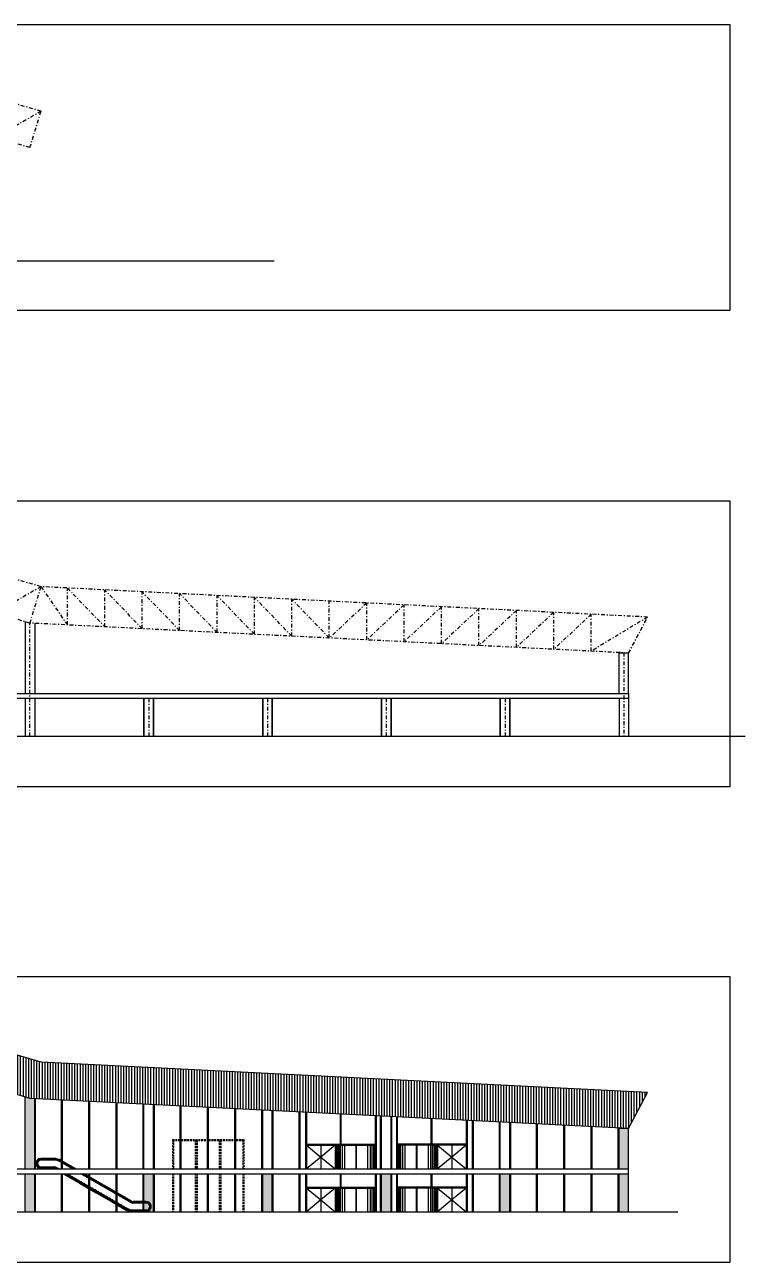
# Model space of a CAD drawing. Header units: millimetres. Extents: x -1 to 12300, y -1929 to 2470.
# Drawn here: x 7273.3 to 7349.2, y -1837.5 to -1707.3 of the extents above; entities that cross this region are included whole.
import ezdxf

# ---------------------------------------------------------------- set-up
doc = ezdxf.new("R2010")
doc.units = ezdxf.units.MM
doc.linetypes.add('DASHDOTBERNUZ', pattern=[0.8, 0.4, -0.2, 0, -0.2])
doc.linetypes.add('HIDDENBERNUZ', pattern=[0.3, 0.2, -0.1])
for name, color, linetype in [('01C', 250, 'Continuous'), ('01E', 250, 'DASHDOTBERNUZ'), ('05C', 1, 'Continuous'), ('_alçat', 7, 'Continuous')]:
    doc.layers.add(name, color=color, linetype=linetype)
doc.layers.add('viewport', color=241, linetype='Continuous', plot=False)

msp = doc.modelspace()

# ---------------------------------------------------------------- hatches: boundary and pattern name
at = {"layer": '_alçat'}
h = msp.add_hatch(dxfattribs=at)
h.set_pattern_fill('ANSI31', color=256, scale=0.09, angle=45)
h.paths.add_polyline_path([(7236.39, -1814.655), (7236.39, -1810.655, -0.0741552), (7275.057, -1816.421), (7338.89, -1819.613), (7336.89, -1823.397), (7273.89, -1820.247, 0.0741552)])
h = msp.add_hatch(color=256, dxfattribs=at)
h.dxf.hatch_style = 1
h.paths.add_polyline_path([(7274.39, -1820.272), (7273.89, -1820.247, 0.0010162), (7273.39, -1820.096), (7273.39, -1827.655), (7274.39, -1827.655)])
h = msp.add_hatch(color=256, dxfattribs=at)
h.dxf.hatch_style = 1
h.paths.add_polyline_path([(7335.89, -1823.397), (7336.89, -1823.397), (7336.89, -1827.655), (7335.89, -1827.655)])
h.paths.add_polyline_path([(7336.89, -1832.155), (7335.89, -1832.155), (7335.89, -1828.155), (7336.89, -1828.155)])
h = msp.add_hatch(color=256, dxfattribs=at)
h.dxf.hatch_style = 1
h.paths.add_polyline_path([(7273.39, -1828.155), (7274.39, -1828.155), (7274.39, -1832.155), (7273.39, -1832.155)])
h = msp.add_hatch(color=256, dxfattribs=at)
h.dxf.hatch_style = 1
h.paths.add_polyline_path([(7285.89, -1828.155), (7286.89, -1828.155), (7286.89, -1832.155), (7285.89, -1832.155)])
h = msp.add_hatch(color=256, dxfattribs=at)
h.dxf.hatch_style = 1
h.paths.add_polyline_path([(7298.39, -1828.155), (7299.39, -1828.155), (7299.39, -1832.155), (7298.39, -1832.155)])
h = msp.add_hatch(color=256, dxfattribs=at)
h.dxf.hatch_style = 1
h.paths.add_polyline_path([(7310.89, -1828.155), (7311.89, -1828.155), (7311.89, -1832.155), (7310.89, -1832.155)])
h = msp.add_hatch(color=256, dxfattribs=at)
h.dxf.hatch_style = 1
h.paths.add_polyline_path([(7324.39, -1832.155), (7323.39, -1832.155), (7323.39, -1828.155), (7324.39, -1828.155)])

# ---------------------------------------------------------------- linework, layer by layer
at = {"layer": '01C'}
for p, q in [((7273.39, -1770.096), (7273.39, -1777.655)), ((7274.39, -1770.272), (7274.39, -1777.655)), ((7335.89, -1777.655), (7335.89, -1773.397)), ((7336.89, -1773.397), (7335.89, -1773.397)), ((7336.89, -1777.655), (7336.89, -1773.397)), ((7273.39, -1778.155), (7273.39, -1782.155)), ((7274.39, -1778.155), (7274.39, -1782.155)), ((7285.89, -1778.155), (7285.89, -1782.155)), ((7286.89, -1778.155), (7286.89, -1782.155)), ((7298.39, -1778.155), (7298.39, -1782.155)), ((7299.39, -1778.155), (7299.39, -1782.155)), ((7310.89, -1778.155), (7310.89, -1782.155)), ((7311.89, -1778.155), (7311.89, -1782.155)), ((7323.39, -1778.155), (7323.39, -1782.155)), ((7324.39, -1778.155), (7324.39, -1782.155)), ((7335.89, -1778.155), (7335.89, -1782.155)), ((7336.89, -1778.155), (7336.89, -1782.155))]:
    msp.add_line(p, q, dxfattribs=at)
at = {"layer": '01E'}
for p, q in [((7275.057, -1716.421), (7270.235, -1719.191)), ((7273.89, -1720.247), (7275.057, -1716.421)), ((7275.057, -1766.421), (7270.235, -1769.191)), ((7273.89, -1770.247), (7275.057, -1766.421)), ((7338.89, -1769.613), (7275.057, -1766.421)), ((7275.057, -1766.421), (7277.828, -1770.444)), ((7277.828, -1770.444), (7277.828, -1766.56)), ((7277.828, -1766.56), (7281.765, -1770.641)), ((7281.765, -1770.641), (7281.765, -1766.756)), ((7285.703, -1770.838), (7281.765, -1766.756)), ((7285.703, -1770.838), (7285.703, -1766.953)), ((7289.64, -1771.034), (7285.703, -1766.953)), ((7289.64, -1771.034), (7289.64, -1767.15)), ((7293.578, -1771.231), (7289.64, -1767.15)), ((7293.578, -1771.231), (7293.578, -1767.347)), ((7297.515, -1771.428), (7293.578, -1767.347)), ((7297.515, -1771.428), (7297.515, -1767.544)), ((7301.453, -1771.625), (7297.515, -1767.544)), ((7301.453, -1771.625), (7301.453, -1767.741)), ((7305.39, -1771.822), (7301.453, -1767.741)), ((7305.39, -1771.822), (7305.39, -1767.938)), ((7309.328, -1768.135), (7305.39, -1771.822)), ((7309.328, -1772.019), (7309.328, -1768.135)), ((7313.265, -1768.331), (7309.328, -1772.019)), ((7313.265, -1772.216), (7313.265, -1768.331)), ((7317.203, -1768.528), (7313.265, -1772.216)), ((7317.203, -1772.413), (7317.203, -1768.528)), ((7321.14, -1768.725), (7317.203, -1772.413)), ((7321.14, -1772.609), (7321.14, -1768.725)), ((7325.078, -1768.922), (7321.14, -1772.609)), ((7325.078, -1772.806), (7325.078, -1768.922)), ((7329.015, -1769.119), (7325.078, -1772.806)), ((7329.015, -1773.003), (7329.015, -1769.119)), ((7332.953, -1769.316), (7329.015, -1773.003)), ((7332.953, -1773.2), (7332.953, -1769.316)), ((7338.89, -1769.613), (7332.953, -1773.2)), ((7336.89, -1773.397), (7338.89, -1769.613)), ((7336.89, -1773.397), (7273.89, -1770.247)), ((7273.89, -1782.155), (7273.89, -1770.247)), ((7336.39, -1773.372), (7336.39, -1782.155)), ((7286.39, -1778.155), (7286.39, -1782.155)), ((7298.89, -1778.155), (7298.89, -1782.155)), ((7311.39, -1778.155), (7311.39, -1782.155)), ((7323.89, -1778.155), (7323.89, -1782.155))]:
    msp.add_line(p, q, dxfattribs=at)
for centre, radius in [((7236.39, -1843.18), 132.525), ((7236.39, -1843.18), 128.525), ((7236.39, -1893.18), 132.525), ((7236.39, -1893.18), 128.525)]:
    msp.add_arc(centre, radius, 73.03593, 90, dxfattribs=at)
at = {"layer": '05C'}
for p, q in [((7173.185, -1732.155), (7299.596, -1732.155)), ((7236.39, -1777.655), (7336.89, -1777.655)), ((7336.89, -1777.655), (7336.89, -1778.155)), ((7236.39, -1778.155), (7336.89, -1778.155)), ((7123.612, -1782.155), (7349.169, -1782.155)), ((7123.696, -1832.155), (7342.076, -1832.155))]:
    msp.add_line(p, q, dxfattribs=at)
at = {"layer": '_alçat'}
for p, q in [((7285.89, -1782.155), (7285.89, -1778.155)), ((7286.89, -1782.155), (7286.89, -1778.155)), ((7298.39, -1782.155), (7298.39, -1778.155)), ((7299.39, -1782.155), (7299.39, -1778.155)), ((7310.89, -1782.155), (7310.89, -1778.155)), ((7311.89, -1782.155), (7311.89, -1778.155)), ((7323.39, -1782.155), (7323.39, -1778.155)), ((7324.39, -1782.155), (7324.39, -1778.155)), ((7338.89, -1819.613), (7275.057, -1816.421)), ((7273.39, -1827.655), (7273.39, -1820.096)), ((7336.89, -1823.397), (7273.89, -1820.247)), ((7274.39, -1827.655), (7274.39, -1820.272)), ((7274.49, -1827.655), (7274.49, -1820.277)), ((7277.215, -1827.655), (7277.215, -1820.413)), ((7277.265, -1827.655), (7277.265, -1820.416)), ((7277.315, -1827.655), (7277.315, -1820.418)), ((7280.09, -1827.655), (7280.09, -1820.557)), ((7280.14, -1827.655), (7280.14, -1820.559)), ((7280.19, -1827.655), (7280.19, -1820.562)), ((7336.89, -1823.397), (7338.89, -1819.613)), ((7282.965, -1827.655), (7282.965, -1820.701)), ((7283.015, -1827.655), (7283.015, -1820.703)), ((7283.065, -1827.655), (7283.065, -1820.706)), ((7285.79, -1827.655), (7285.79, -1820.842)), ((7285.84, -1827.655), (7285.84, -1820.844)), ((7285.89, -1827.655), (7285.89, -1820.847)), ((7286.89, -1827.655), (7286.89, -1820.897)), ((7286.94, -1827.655), (7286.94, -1820.899)), ((7286.99, -1827.655), (7286.99, -1820.902)), ((7289.715, -1827.655), (7289.715, -1821.038)), ((7289.765, -1827.655), (7289.765, -1821.041)), ((7289.815, -1827.655), (7289.815, -1821.043)), ((7292.59, -1827.655), (7292.59, -1821.182)), ((7292.64, -1827.655), (7292.64, -1821.184)), ((7292.69, -1827.655), (7292.69, -1821.187)), ((7295.465, -1827.655), (7295.465, -1821.326)), ((7295.515, -1827.655), (7295.515, -1821.328)), ((7295.565, -1827.655), (7295.565, -1821.331)), ((7298.29, -1827.655), (7298.29, -1821.467)), ((7298.34, -1827.655), (7298.34, -1821.469)), ((7298.39, -1827.655), (7298.39, -1821.472)), ((7299.39, -1827.655), (7299.39, -1821.522)), ((7299.44, -1827.655), (7299.44, -1821.524)), ((7299.49, -1827.655), (7299.49, -1821.527)), ((7302.215, -1827.655), (7302.215, -1821.663)), ((7302.265, -1827.655), (7302.265, -1821.666)), ((7302.315, -1827.655), (7302.315, -1821.668)), ((7302.884, -1821.697), (7302.884, -1827.655)), ((7302.984, -1821.702), (7302.984, -1827.655)), ((7306.557, -1825.055), (7306.557, -1821.88)), ((7306.607, -1825.055), (7306.607, -1821.883)), ((7306.657, -1825.055), (7306.657, -1821.885)), ((7274.39, -1827.655), (7274.39, -1822.772)), ((7310.229, -1822.064), (7310.229, -1827.655)), ((7310.329, -1822.069), (7310.329, -1827.655)), ((7310.79, -1827.655), (7310.79, -1822.092)), ((7310.89, -1827.655), (7310.89, -1822.097)), ((7311.89, -1827.655), (7311.89, -1822.147)), ((7311.99, -1827.655), (7311.99, -1822.152)), ((7312.451, -1822.175), (7312.451, -1827.655)), ((7312.551, -1822.18), (7312.551, -1827.655)), ((7316.124, -1825.055), (7316.124, -1822.359)), ((7316.174, -1825.055), (7316.174, -1822.361)), ((7316.224, -1825.055), (7316.224, -1822.364)), ((7319.796, -1822.542), (7319.796, -1827.655)), ((7319.896, -1822.547), (7319.896, -1827.655)), ((7320.465, -1827.655), (7320.465, -1822.576)), ((7320.515, -1827.655), (7320.515, -1822.578)), ((7320.565, -1827.655), (7320.565, -1822.581)), ((7323.29, -1827.655), (7323.29, -1822.717)), ((7323.34, -1827.655), (7323.34, -1822.719)), ((7323.39, -1827.655), (7323.39, -1822.722)), ((7324.39, -1827.655), (7324.39, -1822.772)), ((7324.44, -1827.655), (7324.44, -1822.774)), ((7324.49, -1827.655), (7324.49, -1822.777)), ((7327.215, -1827.655), (7327.215, -1822.913)), ((7327.265, -1827.655), (7327.265, -1822.916)), ((7327.315, -1827.655), (7327.315, -1822.918)), ((7330.09, -1827.655), (7330.09, -1823.057)), ((7330.14, -1827.655), (7330.14, -1823.059)), ((7330.19, -1827.655), (7330.19, -1823.062)), ((7332.965, -1827.655), (7332.965, -1823.201)), ((7333.015, -1827.655), (7333.015, -1823.203)), ((7333.065, -1827.655), (7333.065, -1823.206)), ((7335.79, -1827.655), (7335.79, -1823.342)), ((7335.89, -1827.655), (7335.89, -1823.397)), ((7336.89, -1823.397), (7335.89, -1823.397)), ((7336.89, -1827.655), (7336.89, -1823.397)), ((7302.984, -1825.055), (7310.229, -1825.055)), ((7302.984, -1825.155), (7305.996, -1825.155)), ((7302.984, -1825.155), (7304.49, -1826.405)), ((7304.49, -1825.155), (7304.49, -1827.655)), ((7305.996, -1825.155), (7304.49, -1826.405)), ((7305.996, -1825.155), (7305.996, -1827.655)), ((7306.096, -1825.055), (7306.096, -1827.655)), ((7306.196, -1825.155), (7310.229, -1825.155)), ((7306.196, -1825.155), (7306.196, -1827.655)), ((7306.246, -1825.155), (7306.246, -1827.655)), ((7306.296, -1825.155), (7306.296, -1827.655)), ((7306.396, -1825.155), (7306.396, -1827.655)), ((7306.546, -1825.155), (7306.546, -1827.655)), ((7306.746, -1825.155), (7306.746, -1827.655)), ((7306.996, -1825.155), (7306.996, -1827.655)), ((7308.193, -1825.155), (7308.193, -1827.655)), ((7308.233, -1825.155), (7308.233, -1827.655)), ((7309.429, -1825.155), (7309.429, -1827.655)), ((7309.679, -1825.155), (7309.679, -1827.655)), ((7309.879, -1825.155), (7309.879, -1827.655)), ((7310.029, -1825.155), (7310.029, -1827.655)), ((7310.129, -1825.155), (7310.129, -1827.655)), ((7310.179, -1825.155), (7310.179, -1827.655)), ((7310.229, -1825.155), (7310.229, -1827.655)), ((7319.796, -1825.055), (7312.551, -1825.055)), ((7316.584, -1825.155), (7312.551, -1825.155)), ((7312.551, -1825.155), (7312.551, -1827.655)), ((7312.601, -1825.155), (7312.601, -1827.655)), ((7312.651, -1825.155), (7312.651, -1827.655)), ((7312.751, -1825.155), (7312.751, -1827.655)), ((7312.901, -1825.155), (7312.901, -1827.655)), ((7313.101, -1825.155), (7313.101, -1827.655)), ((7313.351, -1825.155), (7313.351, -1827.655)), ((7314.548, -1825.155), (7314.548, -1827.655)), ((7314.588, -1825.155), (7314.588, -1827.655)), ((7315.784, -1825.155), (7315.784, -1827.655)), ((7316.034, -1825.155), (7316.034, -1827.655)), ((7316.234, -1825.155), (7316.234, -1827.655)), ((7316.384, -1825.155), (7316.384, -1827.655)), ((7316.484, -1825.155), (7316.484, -1827.655)), ((7316.534, -1825.155), (7316.534, -1827.655)), ((7316.584, -1825.155), (7316.584, -1827.655)), ((7316.684, -1825.055), (7316.684, -1827.655)), ((7319.796, -1825.155), (7316.784, -1825.155)), ((7316.784, -1825.155), (7316.784, -1827.655)), ((7316.784, -1825.155), (7318.29, -1826.405)), ((7318.29, -1825.155), (7318.29, -1827.655)), ((7319.796, -1825.155), (7318.29, -1826.405)), ((7276.405, -1826.555), (7275.039, -1826.555)), ((7276.405, -1826.58), (7275.039, -1826.58)), ((7276.405, -1826.63), (7275.039, -1826.63)), ((7276.405, -1826.722), (7275.039, -1826.722)), ((7278.383, -1827.655), (7277.083, -1826.904)), ((7278.568, -1827.655), (7277.13, -1826.824)), ((7278.668, -1827.655), (7277.155, -1826.781)), ((7278.718, -1827.655), (7277.167, -1826.759)), ((7304.49, -1826.405), (7302.984, -1827.655)), ((7304.49, -1826.405), (7305.996, -1827.655)), ((7318.29, -1826.405), (7316.784, -1827.655)), ((7318.29, -1826.405), (7319.796, -1827.655)), ((7236.39, -1827.655), (7336.89, -1827.655)), ((7236.39, -1828.155), (7336.89, -1828.155)), ((7273.39, -1832.155), (7273.39, -1828.155)), ((7274.39, -1832.155), (7274.39, -1828.155)), ((7274.49, -1832.155), (7274.49, -1828.155)), ((7275.039, -1827.437), (7276.405, -1827.437)), ((7275.039, -1827.53), (7276.405, -1827.53)), ((7275.039, -1827.58), (7276.405, -1827.58)), ((7275.539, -1827.655), (7276.405, -1827.655)), ((7276.655, -1827.647), (7276.668, -1827.655)), ((7276.68, -1827.603), (7276.768, -1827.655)), ((7276.726, -1827.523), (7276.954, -1827.655)), ((7277.215, -1832.155), (7277.215, -1828.155)), ((7277.265, -1832.155), (7277.265, -1828.155)), ((7277.315, -1832.155), (7277.315, -1828.155)), ((7277.385, -1828.155), (7279.117, -1829.155)), ((7277.535, -1828.155), (7284.066, -1831.926)), ((7277.635, -1828.155), (7284.09, -1831.882)), ((7277.82, -1828.155), (7284.135, -1831.801)), ((7284.448, -1831.156), (7279.249, -1828.155)), ((7284.494, -1831.076), (7279.435, -1828.155)), ((7284.519, -1831.033), (7279.535, -1828.155)), ((7284.531, -1831.012), (7279.584, -1828.155)), ((7280.09, -1832.155), (7280.09, -1828.155)), ((7280.14, -1832.155), (7280.14, -1828.155)), ((7280.19, -1832.155), (7280.19, -1828.155)), ((7282.965, -1832.155), (7282.965, -1828.155)), ((7283.015, -1832.155), (7283.015, -1828.155)), ((7283.065, -1832.155), (7283.065, -1828.155)), ((7285.79, -1832.155), (7285.79, -1828.155)), ((7285.89, -1832.155), (7285.89, -1828.155)), ((7286.89, -1832.155), (7286.89, -1828.155)), ((7286.99, -1832.155), (7286.99, -1828.155)), ((7289.715, -1832.155), (7289.715, -1828.155)), ((7289.765, -1832.155), (7289.765, -1828.155)), ((7289.815, -1832.155), (7289.815, -1828.155)), ((7292.59, -1832.155), (7292.59, -1828.155)), ((7292.64, -1832.155), (7292.64, -1828.155)), ((7292.69, -1832.155), (7292.69, -1828.155)), ((7295.465, -1832.155), (7295.465, -1828.155)), ((7295.515, -1832.155), (7295.515, -1828.155)), ((7295.565, -1832.155), (7295.565, -1828.155)), ((7298.29, -1832.155), (7298.29, -1828.155)), ((7298.39, -1832.155), (7298.39, -1828.155)), ((7299.39, -1832.155), (7299.39, -1828.155)), ((7299.49, -1832.155), (7299.49, -1828.155)), ((7302.215, -1832.155), (7302.215, -1828.155)), ((7302.265, -1832.155), (7302.265, -1828.155)), ((7302.315, -1832.155), (7302.315, -1828.155)), ((7302.884, -1828.155), (7302.884, -1832.155)), ((7302.984, -1828.155), (7302.984, -1832.155)), ((7306.557, -1829.555), (7306.557, -1828.155)), ((7306.607, -1829.555), (7306.607, -1828.155)), ((7306.657, -1829.555), (7306.657, -1828.155)), ((7310.229, -1828.155), (7310.229, -1832.155)), ((7310.329, -1828.155), (7310.329, -1832.155)), ((7310.79, -1832.155), (7310.79, -1828.155)), ((7310.89, -1832.155), (7310.89, -1828.155)), ((7311.89, -1832.155), (7311.89, -1828.155)), ((7311.99, -1832.155), (7311.99, -1828.155)), ((7312.451, -1828.155), (7312.451, -1832.155)), ((7312.551, -1828.155), (7312.551, -1832.155)), ((7316.124, -1829.555), (7316.124, -1828.155)), ((7316.174, -1829.555), (7316.174, -1828.155)), ((7316.224, -1829.555), (7316.224, -1828.155)), ((7319.796, -1828.155), (7319.796, -1832.155)), ((7319.896, -1828.155), (7319.896, -1832.155)), ((7320.465, -1832.155), (7320.465, -1828.155)), ((7320.515, -1832.155), (7320.515, -1828.155)), ((7320.565, -1832.155), (7320.565, -1828.155)), ((7323.29, -1832.155), (7323.29, -1828.155)), ((7323.39, -1832.155), (7323.39, -1828.155)), ((7324.39, -1832.155), (7324.39, -1828.155)), ((7324.49, -1832.155), (7324.49, -1828.155)), ((7327.215, -1832.155), (7327.215, -1828.155)), ((7327.265, -1832.155), (7327.265, -1828.155)), ((7327.315, -1832.155), (7327.315, -1828.155)), ((7330.09, -1832.155), (7330.09, -1828.155)), ((7330.14, -1832.155), (7330.14, -1828.155)), ((7330.19, -1832.155), (7330.19, -1828.155)), ((7332.965, -1832.155), (7332.965, -1828.155)), ((7333.015, -1832.155), (7333.015, -1828.155)), ((7333.065, -1832.155), (7333.065, -1828.155)), ((7335.79, -1832.155), (7335.79, -1828.155)), ((7335.89, -1832.155), (7335.89, -1828.155)), ((7336.89, -1828.155), (7336.89, -1827.655)), ((7336.89, -1832.155), (7336.89, -1828.155)), ((7279.117, -1829.155), (7280.849, -1830.155)), ((7302.984, -1829.555), (7310.229, -1829.555)), ((7302.984, -1829.655), (7305.996, -1829.655)), ((7302.984, -1829.655), (7304.49, -1830.905)), ((7304.49, -1829.655), (7304.49, -1832.155)), ((7305.996, -1829.655), (7304.49, -1830.905)), ((7305.996, -1829.655), (7305.996, -1832.155)), ((7306.096, -1829.555), (7306.096, -1832.155)), ((7306.196, -1829.655), (7310.229, -1829.655)), ((7306.196, -1829.655), (7306.196, -1832.155)), ((7306.246, -1829.655), (7306.246, -1832.155)), ((7306.296, -1829.655), (7306.296, -1832.155)), ((7306.396, -1829.655), (7306.396, -1832.155)), ((7306.546, -1829.655), (7306.546, -1832.155)), ((7306.746, -1829.655), (7306.746, -1832.155)), ((7306.996, -1829.655), (7306.996, -1832.155)), ((7308.193, -1829.655), (7308.193, -1832.155)), ((7308.233, -1829.655), (7308.233, -1832.155)), ((7309.429, -1829.655), (7309.429, -1832.155)), ((7309.679, -1829.655), (7309.679, -1832.155)), ((7309.879, -1829.655), (7309.879, -1832.155)), ((7310.029, -1829.655), (7310.029, -1832.155)), ((7310.129, -1829.655), (7310.129, -1832.155)), ((7310.179, -1829.655), (7310.179, -1832.155)), ((7310.229, -1829.655), (7310.229, -1832.155)), ((7319.796, -1829.555), (7312.551, -1829.555)), ((7316.584, -1829.655), (7312.551, -1829.655)), ((7312.551, -1829.655), (7312.551, -1832.155)), ((7312.601, -1829.655), (7312.601, -1832.155)), ((7312.651, -1829.655), (7312.651, -1832.155)), ((7312.751, -1829.655), (7312.751, -1832.155)), ((7312.901, -1829.655), (7312.901, -1832.155)), ((7313.101, -1829.655), (7313.101, -1832.155)), ((7313.351, -1829.655), (7313.351, -1832.155)), ((7314.548, -1829.655), (7314.548, -1832.155)), ((7314.588, -1829.655), (7314.588, -1832.155)), ((7315.784, -1829.655), (7315.784, -1832.155)), ((7316.034, -1829.655), (7316.034, -1832.155)), ((7316.234, -1829.655), (7316.234, -1832.155)), ((7316.384, -1829.655), (7316.384, -1832.155)), ((7316.484, -1829.655), (7316.484, -1832.155)), ((7316.534, -1829.655), (7316.534, -1832.155)), ((7316.584, -1829.655), (7316.584, -1832.155)), ((7316.684, -1829.555), (7316.684, -1832.155)), ((7319.796, -1829.655), (7316.784, -1829.655)), ((7316.784, -1829.655), (7316.784, -1832.155)), ((7316.784, -1829.655), (7318.29, -1830.905)), ((7318.29, -1829.655), (7318.29, -1832.155)), ((7319.796, -1829.655), (7318.29, -1830.905)), ((7280.849, -1830.155), (7282.581, -1831.155)), ((7304.49, -1830.905), (7302.984, -1832.155)), ((7304.49, -1830.905), (7305.996, -1832.155)), ((7318.29, -1830.905), (7316.784, -1832.155)), ((7318.29, -1830.905), (7319.796, -1832.155)), ((7282.581, -1831.155), (7284.03, -1831.991)), ((7286.135, -1832.155), (7284.514, -1832.155)), ((7286.135, -1831.075), (7284.769, -1831.075)), ((7286.135, -1831.1), (7284.769, -1831.1)), ((7286.135, -1831.15), (7284.769, -1831.15)), ((7286.135, -1831.243), (7284.769, -1831.243)), ((7284.769, -1831.958), (7286.135, -1831.958)), ((7284.769, -1832.05), (7286.135, -1832.05)), ((7284.769, -1832.1), (7286.135, -1832.1)), ((7286.135, -1832.155), (7286.135, -1832.05))]:
    msp.add_line(p, q, dxfattribs=at)
at = {"layer": '_alçat', "linetype": 'HIDDENBERNUZ'}
for p, q in [((7288.89, -1824.555), (7289.715, -1824.555)), ((7288.89, -1824.555), (7288.89, -1827.655)), ((7288.89, -1824.655), (7289.715, -1824.655)), ((7288.99, -1824.655), (7288.99, -1827.655)), ((7289.815, -1824.555), (7292.59, -1824.555)), ((7289.815, -1824.655), (7292.59, -1824.655)), ((7291.29, -1824.655), (7291.29, -1827.655)), ((7291.39, -1824.655), (7291.39, -1827.655)), ((7291.49, -1824.655), (7291.49, -1827.655)), ((7292.69, -1824.555), (7295.465, -1824.555)), ((7292.69, -1824.655), (7295.465, -1824.655)), ((7293.79, -1824.655), (7293.79, -1827.655)), ((7293.89, -1824.655), (7293.89, -1827.655)), ((7293.99, -1824.655), (7293.99, -1827.655)), ((7295.565, -1824.555), (7296.39, -1824.555)), ((7295.565, -1824.655), (7296.39, -1824.655)), ((7296.29, -1824.655), (7296.29, -1827.655)), ((7296.39, -1824.555), (7296.39, -1827.655)), ((7288.89, -1828.155), (7288.89, -1832.155)), ((7288.99, -1828.155), (7288.99, -1832.155)), ((7291.29, -1828.155), (7291.29, -1832.155)), ((7291.39, -1828.155), (7291.39, -1832.155)), ((7291.49, -1828.155), (7291.49, -1832.155)), ((7293.79, -1828.155), (7293.79, -1832.155)), ((7293.89, -1828.155), (7293.89, -1832.155)), ((7293.99, -1828.155), (7293.99, -1832.155)), ((7296.29, -1828.155), (7296.29, -1832.155)), ((7296.39, -1828.155), (7296.39, -1832.155))]:
    msp.add_line(p, q, dxfattribs=at)
at = {"layer": '_alçat'}
msp.add_lwpolyline([(7275.539, -1827.655), (7275.039, -1827.655), (7275.039, -1827.53)], dxfattribs=at)
for points in [[(7276.405, -1827.575), (7276.881, -1827.575, -0.072283), (7276.872, -1827.655, -0.072283)], [(7277.776, -1828.155, -0.1122465), (7277.727, -1828.268)], [(7277.727, -1828.268), (7278.081, -1828.268, -0.1674156), (7278.027, -1828.441)], [(7278.027, -1828.441), (7278.381, -1828.441, -0.1674156), (7278.327, -1828.614)], [(7278.327, -1828.614), (7278.681, -1828.614, -0.1674156), (7278.627, -1828.787)], [(7278.627, -1828.787), (7278.981, -1828.787, -0.1674156), (7278.927, -1828.961)], [(7278.927, -1828.961), (7279.281, -1828.961, -0.1674156), (7279.227, -1829.134)], [(7279.227, -1829.134), (7279.581, -1829.134, -0.1674156), (7279.527, -1829.307)], [(7279.527, -1829.307), (7279.881, -1829.307, -0.1674156), (7279.827, -1829.48)], [(7279.827, -1829.48), (7280.181, -1829.48, -0.1674156), (7280.127, -1829.653)], [(7280.127, -1829.653), (7280.481, -1829.653, -0.1674156), (7280.427, -1829.827)], [(7280.427, -1829.827), (7280.781, -1829.827, -0.1674156), (7280.727, -1830)], [(7280.727, -1830), (7281.081, -1830, -0.1674156), (7281.027, -1830.173)], [(7281.027, -1830.173), (7281.381, -1830.173, -0.1674156), (7281.327, -1830.346)], [(7281.327, -1830.346), (7281.681, -1830.346, -0.1674156), (7281.627, -1830.519)], [(7281.627, -1830.519), (7281.981, -1830.519, -0.1674156), (7281.927, -1830.693)], [(7281.927, -1830.693), (7282.281, -1830.693, -0.1674156), (7282.227, -1830.866)], [(7282.227, -1830.866), (7282.581, -1830.866, -0.1674156), (7282.527, -1831.039)], [(7282.527, -1831.039), (7282.881, -1831.039, -0.1674156), (7282.827, -1831.212)], [(7282.827, -1831.212), (7283.181, -1831.212, -0.1674156), (7283.127, -1831.386)], [(7283.127, -1831.386), (7283.481, -1831.386, -0.1674156), (7283.427, -1831.559)], [(7283.427, -1831.559), (7283.781, -1831.559, -0.1674156), (7283.727, -1831.732)], [(7283.727, -1831.732), (7284.081, -1831.732, -0.1674156), (7284.027, -1831.905)], [(7284.027, -1831.905), (7284.381, -1831.905, -0.2000431), (7284.304, -1832.105, -0.2000431)]]:
    msp.add_lwpolyline(points, format="xyb", dxfattribs=at)
for centre, radius, start, end in [((7236.39, -1943.18), 132.525, 73.03593, 90), ((7236.39, -1943.18), 128.525, 73.03593, 90), ((7275.039, -1827.08), 0.525, 90, 270), ((7275.039, -1827.08), 0.5, 90, 270), ((7275.039, -1827.08), 0.45, 90, 270), ((7275.039, -1827.08), 0.357, 90, 270), ((7276.405, -1828.08), 1.525, 60, 90), ((7276.405, -1828.08), 1.5, 60, 90), ((7276.405, -1828.08), 1.45, 60, 90), ((7276.405, -1828.08), 1.357, 60, 90), ((7276.405, -1828.08), 0.643, 60, 90), ((7276.405, -1828.08), 0.55, 60, 90), ((7276.405, -1828.08), 0.5, 60, 90), ((7284.769, -1830.6), 0.5, 240, 270), ((7284.769, -1830.6), 0.475, 240, 270), ((7284.769, -1830.6), 1.575, 240, 260.68786), ((7284.769, -1830.6), 1.5, 240, 270), ((7284.769, -1830.6), 1.45, 240, 270), ((7284.769, -1830.6), 1.357, 240, 270), ((7284.769, -1830.6), 0.643, 240, 270), ((7284.769, -1830.6), 0.55, 240, 270), ((7286.135, -1831.6), 0.525, 269.99998, 90.00003), ((7286.135, -1831.6), 0.5, 269.99998, 90.00003), ((7286.135, -1831.6), 0.45, 269.99998, 90.00003), ((7286.135, -1831.6), 0.357, 269.99997, 90.00003)]:
    msp.add_arc(centre, radius, start, end, dxfattribs=at)
at = {"layer": 'viewport'}
for points in [[(7127.587, -1737.324), (7347.587, -1737.324), (7347.587, -1707.324), (7127.587, -1707.324)], [(7127.587, -1787.438), (7347.587, -1787.438), (7347.587, -1757.438), (7127.587, -1757.438)], [(7127.587, -1837.462), (7347.587, -1837.462), (7347.587, -1807.462), (7127.587, -1807.462)]]:
    msp.add_lwpolyline(points, close=True, dxfattribs=at)

doc.saveas('drawing.dxf')
